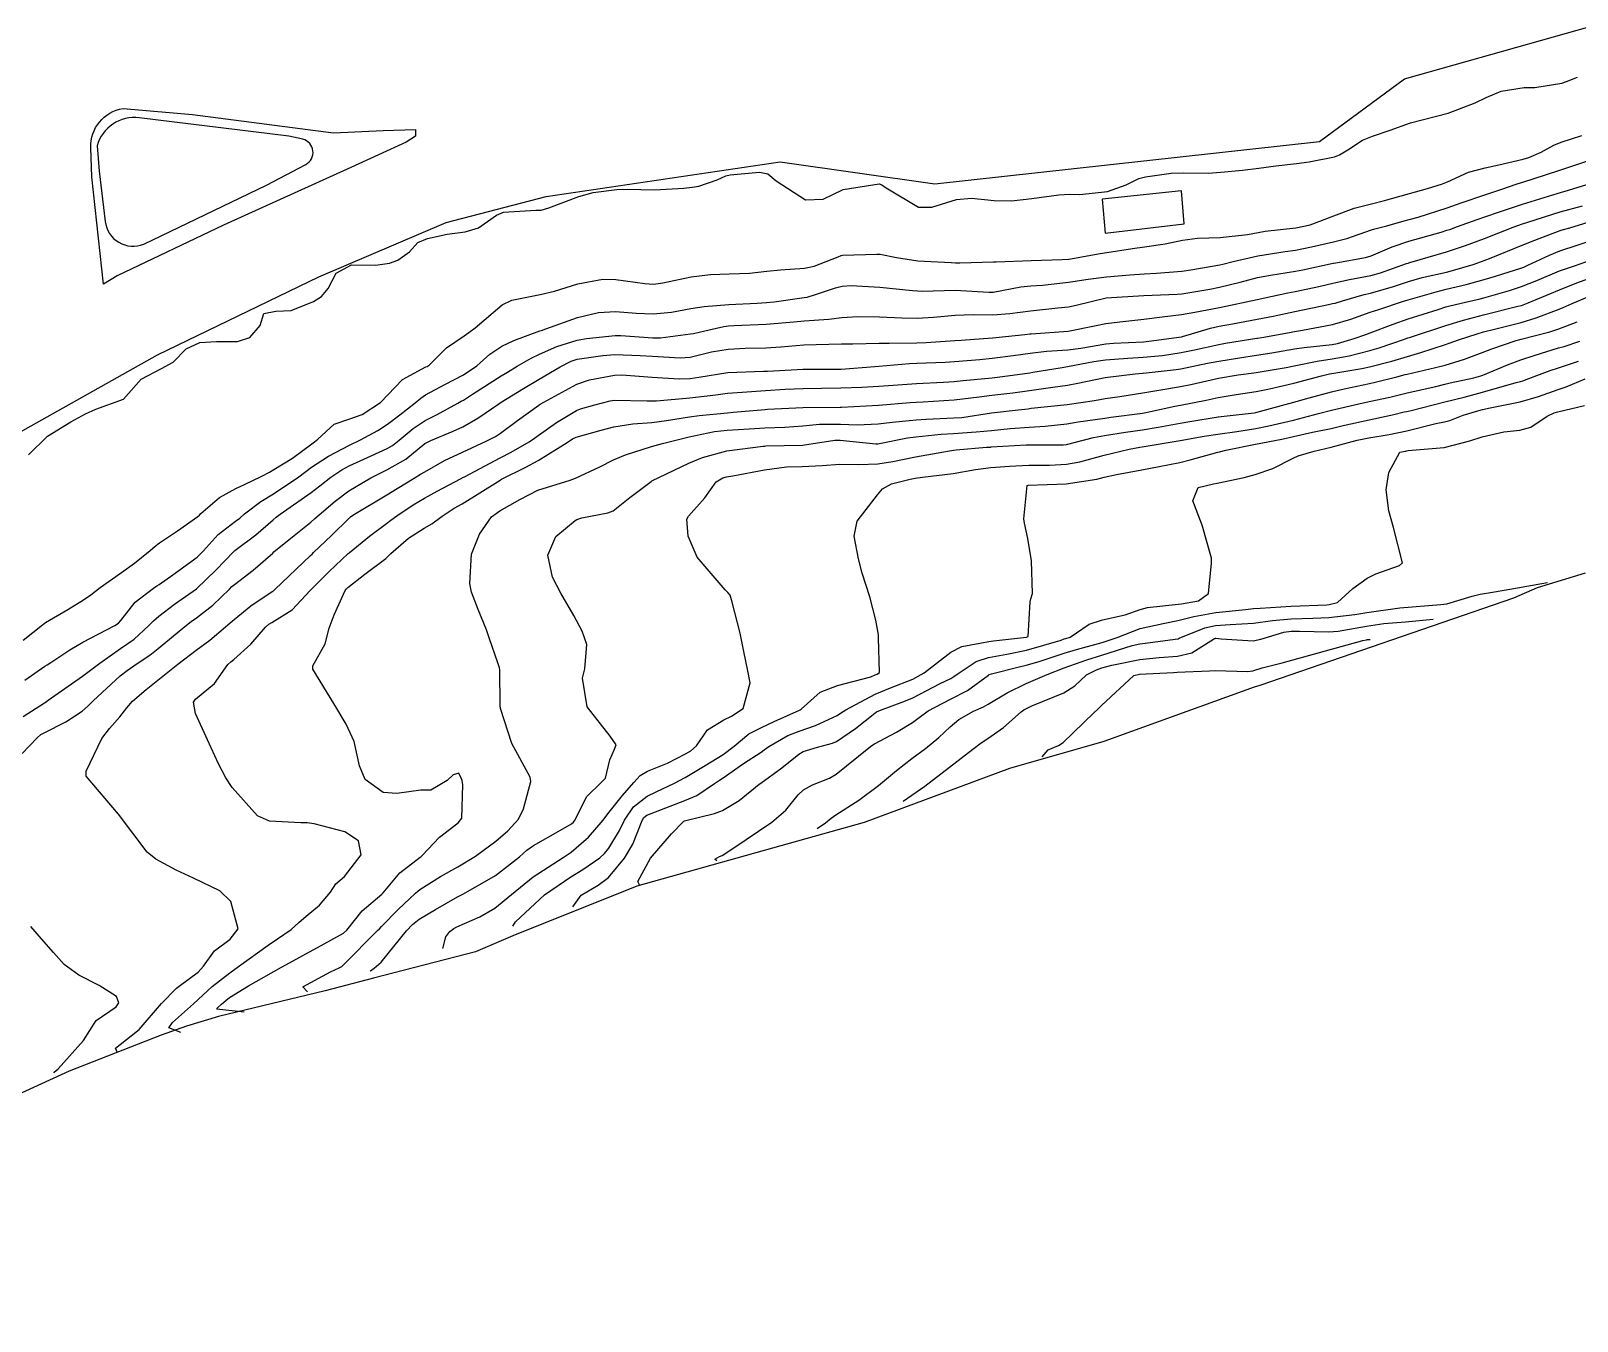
# Model space of a CAD drawing. Header units: metres. Extents: x 307586 to 320046, y 7427249 to 7434250.
# Drawn here: x 315017.6 to 315099.5, y 7431841.2 to 7431909.6 of the extents above; entities that cross this region are included whole.
import ezdxf

# ---------------------------------------------------------------- set-up
doc = ezdxf.new("R2010")
doc.units = ezdxf.units.M
doc.header["$MEASUREMENT"] = 0
for name, color, linetype in [('Area', 45, 'Continuous'), ('Area Verde e Lazer', 45, 'Continuous'), ('Curvas de Nivel 1m', 11, 'Continuous'), ('Curvas de Nivel 5m', 15, 'Continuous'), ('Edificações', 30, 'Continuous'), ('Vias Primárias', 230, 'Continuous')]:
    doc.layers.add(name, color=color, linetype=linetype)

msp = doc.modelspace()

# ---------------------------------------------------------------- linework, layer by layer
at = {"layer": 'Area'}
msp.add_polyline3d([(315099.955, 7431880.818, 747.906), (315097.416, 7431880.04, 747.596), (315096.159, 7431879.497, 747.406), (315082.715, 7431874.871, 747.175), (315082.414, 7431874.771, 747.355), (315074.454, 7431871.892, 749.554), (315069.462, 7431870.467, 747.914), (315061.762, 7431867.603, 746.864), (315049.711, 7431864.237, 743.345), (315043.13, 7431861.597, 741.907), (315041.153, 7431860.745, 742.045), (315035.751, 7431859.349, 740.622), (315033.191, 7431858.681, 738.972), (315027.539, 7431857.318, 737.202), (315025.839, 7431856.808, 736.874), (315024.503, 7431856.332, 737.226), (315019.636, 7431854.426, 736.858), (315014.357, 7431852.011, 736.775)], dxfattribs=at)
at = {"layer": 'Area Verde e Lazer'}
msp.add_lwpolyline([(315031.264, 7431903.979), (315023.342, 7431904.959, 0.371175), (315021.107, 7431903.469), (315021.224, 7431902.135), (315021.538, 7431899.47, 0.493125), (315023.577, 7431898.255), (315030.089, 7431901.393), (315032.168, 7431902.49, 0.685733), (315032.011, 7431903.823)], format="xyb", close=True, dxfattribs=at)
msp.add_lwpolyline([(315031.264, 7431903.979), (315023.342, 7431904.959, 0.371175), (315021.107, 7431903.469), (315021.224, 7431902.135), (315021.538, 7431899.47, 0.493125), (315023.577, 7431898.255), (315030.089, 7431901.393), (315032.168, 7431902.49, 0.685733), (315032.011, 7431903.823)], format="xyb", close=True, dxfattribs=at)
at = {"layer": 'Curvas de Nivel 1m', "flags": 128}
for points, elevation in [([(315017.47, 7431887.103), (315018.483, 7431888.09), (315019.721, 7431888.851), (315020.501, 7431889.263), (315021.048, 7431889.518), (315022.513, 7431890.04), (315023.448, 7431891.106), (315024.529, 7431891.671), (315025.136, 7431892.011), (315025.833, 7431892.711), (315026.549, 7431893.042), (315027.431, 7431893.099), (315028.55, 7431893.102), (315029.194, 7431893.323), (315029.752, 7431893.958), (315029.937, 7431894.589), (315030.571, 7431894.712), (315031.387, 7431894.753), (315032.576, 7431895.218), (315033.005, 7431895.489), (315033.35, 7431895.912), (315033.776, 7431896.723), (315034.596, 7431897.169), (315035.859, 7431897.144), (315036.597, 7431897.255), (315037.048, 7431897.416), (315037.657, 7431897.859), (315038.11, 7431898.355), (315038.614, 7431898.566), (315039.667, 7431898.789), (315040.619, 7431898.914), (315041.311, 7431899.131), (315042.269, 7431899.805), (315042.635, 7431899.961), (315044.359, 7431900.06), (315044.636, 7431900.071), (315045.046, 7431900.183), (315046.643, 7431900.784), (315047.396, 7431900.992), (315048.647, 7431901.167), (315049.193, 7431901.179), (315050.647, 7431901.148), (315052.195, 7431901.234), (315052.649, 7431901.275), (315052.992, 7431901.334), (315053.959, 7431901.667), (315054.426, 7431901.893), (315054.657, 7431901.946), (315056.216, 7431902.08), (315056.658, 7431901.989), (315057.09, 7431901.626), (315058.643, 7431900.617), (315059.588, 7431900.656), (315060.649, 7431901.156), (315062.552, 7431901.462), (315062.652, 7431901.422), (315063.016, 7431901.19), (315064.64, 7431900.215), (315065.334, 7431900.224), (315066.644, 7431900.635), (315067.449, 7431900.698), (315068.644, 7431900.568), (315069.561, 7431900.563), (315070.645, 7431900.68), (315072.076, 7431900.877), (315072.648, 7431900.908), (315073.186, 7431900.896), (315074.649, 7431901.062), (315075.646, 7431901.405), (315076.316, 7431901.737), (315076.66, 7431901.837), (315078.017, 7431902.022), (315078.663, 7431902.035), (315079.989, 7431902.031), (315080.664, 7431902.08), (315081.809, 7431902.189), (315082.667, 7431902.285), (315083.567, 7431902.413), (315084.672, 7431902.539), (315085.333, 7431902.63), (315086.677, 7431902.89), (315086.947, 7431903), (315087.388, 7431903.263), (315088.165, 7431903.778), (315088.69, 7431903.986), (315089.63, 7431904.304), (315090.698, 7431904.69), (315092.703, 7431905.2), (315094.137, 7431905.76), (315094.716, 7431906.031), (315095.511, 7431906.378), (315096.724, 7431906.564), (315097.297, 7431906.571), (315098.728, 7431906.803), (315098.966, 7431906.891), (315099.554, 7431907.122)], 733), ([(315017.186, 7431877.27), (315018.217, 7431878.091), (315018.297, 7431878.158), (315018.365, 7431878.201), (315019.556, 7431878.898), (315020.383, 7431879.401), (315020.777, 7431879.674), (315021.278, 7431880.057), (315022.401, 7431880.863), (315023.091, 7431881.349), (315023.912, 7431882.025), (315024.178, 7431882.261), (315024.419, 7431882.433), (315025.372, 7431883.063), (315026.441, 7431883.833), (315026.527, 7431883.904), (315026.612, 7431883.988), (315027.6, 7431884.83), (315028.456, 7431885.302), (315028.91, 7431885.514), (315029.834, 7431885.956), (315030.236, 7431886.181), (315030.467, 7431886.31), (315031.461, 7431886.923), (315032.48, 7431887.678), (315032.624, 7431887.776), (315032.808, 7431887.917), (315033.679, 7431888.724), (315034.499, 7431888.995), (315035.152, 7431889.241), (315036.128, 7431889.876), (315036.517, 7431890.27), (315037.3, 7431891.087), (315038.532, 7431891.756), (315038.598, 7431891.783), (315038.696, 7431891.848), (315039.627, 7431892.759), (315040.556, 7431893.397), (315040.814, 7431893.571), (315041.143, 7431893.821), (315042.575, 7431895.04), (315043.077, 7431895.296), (315044.581, 7431895.591), (315045.35, 7431895.769), (315046.587, 7431896.155), (315047.915, 7431896.412), (315048.59, 7431896.394), (315050.133, 7431896.169), (315050.587, 7431896.139), (315051.092, 7431896.207), (315052.591, 7431896.522), (315053.604, 7431896.658), (315054.593, 7431896.698), (315055.677, 7431896.727), (315056.595, 7431896.822), (315057.315, 7431896.903), (315058.597, 7431896.997), (315059.099, 7431897.104), (315060.373, 7431897.592), (315060.533, 7431897.662), (315060.604, 7431897.682), (315062.428, 7431897.74), (315062.605, 7431897.727), (315063.471, 7431897.551), (315064.601, 7431897.385), (315066.37, 7431897.282), (315066.601, 7431897.279), (315066.832, 7431897.276), (315068.601, 7431897.328), (315068.759, 7431897.331), (315070.602, 7431897.393), (315072.254, 7431897.445), (315072.582, 7431897.462), (315072.603, 7431897.464), (315074.266, 7431897.765), (315074.609, 7431897.816), (315075.975, 7431898.037), (315076.614, 7431898.129), (315077.709, 7431898.286), (315078.62, 7431898.479), (315079.411, 7431898.577), (315080.625, 7431898.607), (315082.071, 7431898.772), (315082.629, 7431898.888), (315083.001, 7431898.944), (315084.631, 7431899.127), (315085.388, 7431899.289), (315086.638, 7431899.766), (315087.724, 7431900.178), (315088.644, 7431900.404), (315089.32, 7431900.57), (315090.65, 7431900.952), (315091.601, 7431901.216), (315092.401, 7431901.459), (315092.659, 7431901.573), (315093.784, 7431902.071), (315094.67, 7431902.304), (315095.379, 7431902.463), (315096.677, 7431902.768), (315096.975, 7431902.85), (315097.635, 7431903.14), (315098.303, 7431903.518), (315098.688, 7431903.673), (315099.781, 7431904.03)], 734), ([(315017.185, 7431873.226), (315018.321, 7431873.953), (315018.406, 7431874.005), (315018.523, 7431874.088), (315019.57, 7431874.838), (315020.336, 7431875.366), (315021.261, 7431876.056), (315022.351, 7431876.824), (315023.069, 7431877.32), (315023.836, 7431878.025), (315024.093, 7431878.296), (315024.371, 7431878.535), (315025.218, 7431879.17), (315026.368, 7431879.99), (315026.393, 7431880.008), (315027.403, 7431880.98), (315028.36, 7431881.971), (315028.387, 7431881.997), (315028.414, 7431882.019), (315029.523, 7431882.862), (315030.439, 7431883.657), (315030.596, 7431883.792), (315030.802, 7431883.945), (315032.455, 7431885.098), (315032.919, 7431885.455), (315033.499, 7431885.91), (315034.073, 7431886.298), (315034.469, 7431886.508), (315035.636, 7431887.044), (315036.478, 7431887.425), (315036.762, 7431887.585), (315037.106, 7431887.864), (315037.862, 7431888.486), (315038.499, 7431888.906), (315039.12, 7431889.228), (315040.226, 7431889.833), (315040.408, 7431889.937), (315040.515, 7431889.997), (315041, 7431890.305), (315042.528, 7431891.281), (315042.849, 7431891.477), (315043.367, 7431891.792), (315044.106, 7431892.218), (315044.543, 7431892.435), (315045.475, 7431892.84), (315046.554, 7431893.17), (315047.045, 7431893.256), (315048.558, 7431893.417), (315048.864, 7431893.421), (315050.557, 7431893.289), (315050.971, 7431893.289), (315052.56, 7431893.501), (315052.71, 7431893.529), (315053.31, 7431893.673), (315054.326, 7431893.902), (315054.566, 7431893.933), (315054.854, 7431893.943), (315056.567, 7431894.022), (315058.034, 7431894.15), (315058.569, 7431894.191), (315059.877, 7431894.29), (315060.571, 7431894.374), (315061.416, 7431894.422), (315062.571, 7431894.407), (315063.754, 7431894.365), (315064.571, 7431894.345), (315065.431, 7431894.386), (315066.573, 7431894.502), (315067.54, 7431894.533), (315068.573, 7431894.52), (315069.476, 7431894.579), (315070.576, 7431894.736), (315072.017, 7431894.888), (315072.578, 7431894.945), (315072.991, 7431895.024), (315074.583, 7431895.42), (315076.584, 7431895.538), (315078.349, 7431895.609), (315078.586, 7431895.629), (315080.065, 7431895.878), (315080.592, 7431895.987), (315081.675, 7431896.255), (315082.6, 7431896.488), (315083.291, 7431896.625), (315084.606, 7431896.827), (315085.004, 7431896.897), (315086.613, 7431897.247), (315086.629, 7431897.253), (315086.747, 7431897.269), (315088.32, 7431897.549), (315088.617, 7431897.648), (315089.736, 7431898.125), (315090.625, 7431898.413), (315092.329, 7431898.903), (315092.631, 7431898.997), (315092.785, 7431899.045), (315093.188, 7431899.194), (315094.243, 7431899.578), (315094.638, 7431899.713), (315095.469, 7431899.996), (315096.645, 7431900.388), (315098.472, 7431900.953), (315098.652, 7431901.006), (315099.081, 7431901.126), (315100.284, 7431901.489)], 736), ([(315017.13, 7431871.256), (315017.928, 7431872.094), (315018.124, 7431872.264), (315018.297, 7431872.36), (315019.45, 7431872.935), (315020.314, 7431873.503), (315020.613, 7431873.771), (315020.897, 7431874.061), (315022.336, 7431875.374), (315022.706, 7431875.67), (315023.236, 7431876.031), (315023.894, 7431876.478), (315024.351, 7431876.828), (315025.764, 7431877.999), (315026.1, 7431878.261), (315026.37, 7431878.459), (315027.234, 7431879.128), (315028.122, 7431879.973), (315028.256, 7431880.109), (315028.396, 7431880.229), (315029.381, 7431880.983), (315030.412, 7431881.89), (315030.481, 7431881.949), (315031.547, 7431882.812), (315032.437, 7431883.526), (315032.643, 7431883.715), (315032.867, 7431883.916), (315033.716, 7431884.641), (315034.456, 7431885.194), (315035.612, 7431885.883), (315036.467, 7431886.3), (315037.46, 7431886.873), (315038.481, 7431887.69), (315038.579, 7431887.752), (315038.793, 7431887.847), (315039.984, 7431888.341), (315040.494, 7431888.586), (315041.282, 7431889.038), (315042.396, 7431889.802), (315042.514, 7431889.883), (315043.701, 7431890.609), (315044.526, 7431891.1), (315045.642, 7431891.763), (315046.226, 7431892.066), (315046.539, 7431892.161), (315047.911, 7431892.368), (315048.543, 7431892.408), (315049.892, 7431892.367), (315050.542, 7431892.317), (315051.999, 7431892.23), (315052.542, 7431892.279), (315053.665, 7431892.55), (315054.549, 7431892.7), (315055.451, 7431892.745), (315056.55, 7431892.769), (315057.348, 7431892.825), (315058.553, 7431892.926), (315059.207, 7431892.95), (315060.554, 7431892.97), (315061.152, 7431892.983), (315062.555, 7431893.01), (315063.088, 7431893.021), (315064.555, 7431893.031), (315065.042, 7431893.046), (315066.558, 7431893.154), (315066.887, 7431893.178), (315068.56, 7431893.3), (315068.734, 7431893.315), (315070.269, 7431893.473), (315070.53, 7431893.504), (315070.563, 7431893.506), (315070.605, 7431893.511), (315072.565, 7431893.642), (315074.05, 7431893.943), (315074.569, 7431894.054), (315075.3, 7431894.139), (315076.572, 7431894.28), (315077.547, 7431894.407), (315078.575, 7431894.537), (315079.28, 7431894.659), (315080.579, 7431894.91), (315082.583, 7431895.32), (315084.208, 7431895.684), (315084.59, 7431895.761), (315085.856, 7431896.019), (315086.597, 7431896.195), (315087.466, 7431896.395), (315088.603, 7431896.609), (315089.11, 7431896.74), (315090.489, 7431897.231), (315090.581, 7431897.263), (315090.613, 7431897.276), (315090.675, 7431897.29), (315092.619, 7431897.855), (315093.623, 7431898.19), (315094.627, 7431898.565), (315096.15, 7431899.157), (315096.635, 7431899.335), (315096.919, 7431899.43), (315098.641, 7431899.971), (315099.826, 7431900.299)], 737), ([(315022.183, 7431855.4), (315022.081, 7431855.635), (315022.92, 7431856.302), (315023.33, 7431856.635), (315024.519, 7431858.014), (315025.311, 7431858.827), (315026.145, 7431859.433), (315026.468, 7431859.667), (315026.748, 7431859.984), (315027.335, 7431860.804), (315028.167, 7431861.427), (315028.58, 7431861.964), (315028.195, 7431863.411), (315027.62, 7431863.976), (315026.21, 7431864.656), (315025.296, 7431865.086), (315024.219, 7431865.654), (315023.754, 7431866.025), (315022.243, 7431868.04), (315020.533, 7431870.066), (315020.529, 7431870.32), (315021.359, 7431872.054), (315021.767, 7431872.582), (315022.31, 7431873.209), (315022.678, 7431873.676), (315022.984, 7431874.033), (315023.701, 7431874.655), (315024.334, 7431875.141), (315025.38, 7431876.004), (315026.35, 7431876.739), (315027.074, 7431877.264), (315027.917, 7431877.974), (315028.156, 7431878.183), (315028.369, 7431878.372), (315029.252, 7431879.089), (315030.391, 7431879.845), (315030.452, 7431879.889), (315030.52, 7431879.948), (315032.411, 7431881.758), (315032.496, 7431881.835), (315032.58, 7431881.918), (315033.526, 7431882.81), (315034.44, 7431883.724), (315034.533, 7431883.807), (315034.667, 7431883.897), (315036.454, 7431884.973), (315037.006, 7431885.316), (315037.906, 7431885.856), (315038.252, 7431886.066), (315038.466, 7431886.201), (315039.522, 7431886.79), (315040.477, 7431887.236), (315041.727, 7431887.811), (315042.221, 7431888.07), (315042.49, 7431888.246), (315043.38, 7431888.911), (315044.512, 7431889.73), (315044.54, 7431889.752), (315044.589, 7431889.779), (315046.524, 7431890.839), (315047.192, 7431891.078), (315048.529, 7431891.324), (315048.918, 7431891.337), (315050.528, 7431891.217), (315051.958, 7431891.119), (315052.527, 7431891.138), (315052.993, 7431891.211), (315054.531, 7431891.452), (315056.425, 7431891.524), (315056.532, 7431891.527), (315056.627, 7431891.534), (315058.199, 7431891.613), (315058.508, 7431891.636), (315058.533, 7431891.633), (315060.494, 7431891.63), (315060.534, 7431891.632), (315062.327, 7431891.773), (315062.536, 7431891.789), (315064.154, 7431891.928), (315064.539, 7431891.95), (315066.05, 7431892.007), (315066.541, 7431892.039), (315067.887, 7431892.152), (315068.544, 7431892.222), (315069.659, 7431892.367), (315070.548, 7431892.487), (315071.425, 7431892.582), (315072.551, 7431892.666), (315073.23, 7431892.756), (315074.556, 7431892.972), (315074.96, 7431893.011), (315076.558, 7431893.089), (315076.832, 7431893.114), (315078.563, 7431893.356), (315078.618, 7431893.369), (315080.115, 7431893.807), (315080.569, 7431893.91), (315081.277, 7431894.046), (315082.573, 7431894.293), (315083.433, 7431894.453), (315084.577, 7431894.688), (315086.369, 7431895.061), (315086.581, 7431895.108), (315086.708, 7431895.142), (315087.097, 7431895.265), (315088.256, 7431895.586), (315088.589, 7431895.671), (315089.811, 7431896.022), (315090.599, 7431896.28), (315091.332, 7431896.489), (315092.607, 7431896.784), (315092.94, 7431896.865), (315094.024, 7431897.186), (315094.461, 7431897.335), (315094.615, 7431897.389), (315094.974, 7431897.532), (315096.623, 7431898.2), (315097.297, 7431898.473), (315098.631, 7431898.98), (315098.745, 7431899.016), (315099.141, 7431899.125), (315100.638, 7431899.579)], 738), ([(315025.543, 7431856.48), (315024.903, 7431856.726), (315025.104, 7431857.002), (315026.208, 7431857.989), (315027.213, 7431858.903), (315028.148, 7431859.634), (315028.606, 7431859.963), (315030.165, 7431861.107), (315030.668, 7431861.435), (315031.384, 7431861.928), (315031.799, 7431862.305), (315032.184, 7431862.641), (315032.886, 7431863.219), (315033.476, 7431863.907), (315033.765, 7431864.347), (315034.211, 7431864.738), (315035.109, 7431865.887), (315034.966, 7431866.625), (315034.235, 7431867.112), (315032.617, 7431867.539), (315032.24, 7431867.581), (315031.899, 7431867.585), (315030.24, 7431867.679), (315029.609, 7431867.956), (315028.265, 7431869.464), (315027.927, 7431869.973), (315027.536, 7431870.722), (315026.952, 7431871.983), (315026.314, 7431873.382), (315026.208, 7431873.992), (315026.324, 7431874.146), (315027.337, 7431874.975), (315028.037, 7431875.973), (315028.19, 7431876.126), (315028.346, 7431876.238), (315029.263, 7431877.052), (315030.036, 7431877.953), (315030.202, 7431878.115), (315030.367, 7431878.213), (315031.438, 7431878.873), (315032.393, 7431879.894), (315033.41, 7431880.902), (315034.413, 7431881.863), (315034.458, 7431881.899), (315035.535, 7431882.775), (315036.437, 7431883.449), (315036.676, 7431883.631), (315036.992, 7431883.865), (315037.86, 7431884.445), (315038.452, 7431884.802), (315039.125, 7431885.174), (315040.356, 7431885.831), (315040.428, 7431885.866), (315040.463, 7431885.886), (315040.571, 7431885.936), (315042.474, 7431886.931), (315043.042, 7431887.23), (315044.005, 7431887.785), (315044.292, 7431887.975), (315044.488, 7431888.125), (315045.448, 7431888.816), (315046.508, 7431889.441), (315046.73, 7431889.527), (315047.481, 7431889.74), (315048.288, 7431889.96), (315048.516, 7431889.991), (315050.264, 7431889.964), (315050.515, 7431889.951), (315050.759, 7431889.95), (315052.517, 7431890.116), (315053.902, 7431890.283), (315054.52, 7431890.359), (315055.286, 7431890.414), (315056.522, 7431890.499), (315057.572, 7431890.57), (315058.523, 7431890.61), (315059.501, 7431890.623), (315060.523, 7431890.639), (315061.635, 7431890.684), (315062.525, 7431890.738), (315063.284, 7431890.794), (315064.526, 7431890.882), (315065.96, 7431890.951), (315066.528, 7431890.987), (315066.998, 7431891.036), (315068.53, 7431891.171), (315068.814, 7431891.203), (315070.533, 7431891.445), (315070.686, 7431891.468), (315072.25, 7431891.732), (315072.538, 7431891.779), (315073.931, 7431892.038), (315074.544, 7431892.13), (315075.733, 7431892.214), (315076.546, 7431892.268), (315077.559, 7431892.368), (315078.55, 7431892.513), (315079.26, 7431892.655), (315080.557, 7431892.95), (315080.894, 7431893.009), (315082.562, 7431893.274), (315082.603, 7431893.279), (315082.831, 7431893.317), (315084.293, 7431893.576), (315084.566, 7431893.628), (315084.977, 7431893.704), (315086.57, 7431894.01), (315087.539, 7431894.294), (315088.577, 7431894.649), (315089.024, 7431894.8), (315090.339, 7431895.232), (315090.525, 7431895.289), (315090.584, 7431895.308), (315092.061, 7431895.738), (315092.593, 7431895.868), (315093.659, 7431896.127), (315094.601, 7431896.384), (315095.209, 7431896.565), (315096.611, 7431897.013), (315096.71, 7431897.051), (315096.928, 7431897.147), (315098.074, 7431897.68), (315098.621, 7431897.902), (315099.531, 7431898.213), (315100.628, 7431898.575)], 739), ([(315032.253, 7431858.62), (315032.011, 7431858.89), (315033.481, 7431859.685), (315033.932, 7431859.902), (315034.077, 7431859.978), (315034.154, 7431860.039), (315035.972, 7431861.873), (315036.072, 7431861.974), (315036.176, 7431862.087), (315037.06, 7431862.991), (315037.981, 7431863.852), (315038.098, 7431863.957), (315038.205, 7431864.045), (315039.312, 7431864.739), (315040.217, 7431865.248), (315041.163, 7431865.816), (315042.231, 7431866.618), (315042.868, 7431867.162), (315043.441, 7431867.788), (315043.705, 7431868.332), (315044.093, 7431869.782), (315044.052, 7431870.005), (315043.087, 7431871.792), (315042.479, 7431873.64), (315042.459, 7431873.799), (315042.45, 7431875.691), (315042.43, 7431875.799), (315042.346, 7431876.06), (315041.897, 7431877.345), (315041.74, 7431877.809), (315041.296, 7431878.899), (315040.944, 7431879.822), (315040.851, 7431880.277), (315040.944, 7431881.822), (315041.364, 7431882.881), (315042.01, 7431883.806), (315042.446, 7431884.132), (315043.514, 7431884.728), (315044.457, 7431885.223), (315046.171, 7431885.754), (315046.464, 7431885.851), (315047.742, 7431886.465), (315048.474, 7431886.828), (315049.105, 7431887.095), (315050.481, 7431887.534), (315051.069, 7431887.701), (315052.192, 7431887.98), (315052.488, 7431888.044), (315053.832, 7431888.328), (315054.494, 7431888.407), (315055.663, 7431888.475), (315056.496, 7431888.521), (315057.549, 7431888.567), (315058.498, 7431888.635), (315059.388, 7431888.712), (315060.5, 7431888.722), (315061.39, 7431888.686), (315062.501, 7431888.733), (315063.231, 7431888.824), (315064.504, 7431888.955), (315065.045, 7431888.992), (315066.506, 7431889.049), (315066.931, 7431889.081), (315068.51, 7431889.312), (315068.667, 7431889.332), (315069.912, 7431889.476), (315070.445, 7431889.539), (315070.514, 7431889.547), (315070.606, 7431889.561), (315072.516, 7431889.769), (315073.963, 7431889.981), (315074.519, 7431890.073), (315075.302, 7431890.19), (315076.523, 7431890.378), (315077.375, 7431890.531), (315078.526, 7431890.715), (315079.071, 7431890.821), (315080.531, 7431891.154), (315081.574, 7431891.334), (315082.411, 7431891.445), (315082.535, 7431891.463), (315084.113, 7431891.731), (315084.541, 7431891.813), (315085.76, 7431892.066), (315086.547, 7431892.186), (315087.464, 7431892.346), (315088.553, 7431892.621), (315089.038, 7431892.763), (315090.395, 7431893.232), (315090.519, 7431893.275), (315090.564, 7431893.293), (315090.655, 7431893.32), (315092.57, 7431893.954), (315093.523, 7431894.241), (315094.576, 7431894.514), (315096.399, 7431894.97), (315096.582, 7431895.015), (315096.683, 7431895.048), (315096.939, 7431895.146), (315098.093, 7431895.633), (315098.594, 7431895.84), (315099.516, 7431896.204), (315100.605, 7431896.6)], 741), ([(315035.613, 7431859.7), (315035.589, 7431859.737), (315035.789, 7431859.875), (315036.156, 7431860.2), (315037.51, 7431861.857), (315037.829, 7431862.202), (315038.182, 7431862.481), (315039.044, 7431862.988), (315040.2, 7431863.662), (315040.312, 7431863.718), (315040.532, 7431863.825), (315042.213, 7431864.802), (315043.487, 7431865.787), (315043.878, 7431866.132), (315044.229, 7431866.384), (315045.671, 7431867.192), (315046.241, 7431867.533), (315046.361, 7431867.629), (315046.434, 7431867.748), (315047.046, 7431868.957), (315047.828, 7431869.734), (315048.053, 7431869.954), (315048.285, 7431870.931), (315048.527, 7431871.491), (315048.617, 7431871.727), (315048.3, 7431872.181), (315047.077, 7431873.742), (315046.827, 7431875.256), (315046.955, 7431875.744), (315047.061, 7431877.038), (315046.817, 7431877.745), (315046.375, 7431878.584), (315045.682, 7431879.761), (315045.236, 7431880.602), (315045.001, 7431881.771), (315045.42, 7431882.773), (315046.441, 7431883.616), (315046.526, 7431883.665), (315046.803, 7431883.746), (315048.168, 7431884.011), (315048.447, 7431884.134), (315049.346, 7431884.829), (315050.463, 7431885.684), (315050.506, 7431885.709), (315052.473, 7431886.66), (315053.195, 7431886.954), (315054.479, 7431887.299), (315056.396, 7431887.545), (315056.482, 7431887.555), (315056.549, 7431887.563), (315058.483, 7431887.61), (315060.208, 7431887.872), (315060.487, 7431887.876), (315062.371, 7431887.675), (315062.485, 7431887.682), (315064.047, 7431887.987), (315064.491, 7431888.052), (315065.83, 7431888.182), (315066.494, 7431888.225), (315067.685, 7431888.308), (315068.496, 7431888.391), (315069.493, 7431888.485), (315070.499, 7431888.559), (315071.35, 7431888.608), (315072.502, 7431888.737), (315073.101, 7431888.837), (315074.507, 7431889.044), (315074.834, 7431889.089), (315076.512, 7431889.3), (315076.587, 7431889.314), (315076.935, 7431889.386), (315078.217, 7431889.672), (315078.517, 7431889.73), (315079.876, 7431890), (315080.521, 7431890.134), (315081.472, 7431890.285), (315082.524, 7431890.452), (315083.243, 7431890.596), (315084.529, 7431890.898), (315085.995, 7431891.278), (315086.422, 7431891.384), (315086.535, 7431891.405), (315088.124, 7431891.67), (315088.541, 7431891.757), (315089.717, 7431892.067), (315090.549, 7431892.302), (315091.26, 7431892.512), (315092.559, 7431892.941), (315092.75, 7431893.008), (315093.254, 7431893.193), (315094.235, 7431893.515), (315094.567, 7431893.607), (315095.149, 7431893.752), (315096.573, 7431894.116), (315097.365, 7431894.352), (315098.58, 7431894.819), (315098.798, 7431894.911), (315099.274, 7431895.123), (315100.195, 7431895.508)], 742), ([(315039.433, 7431860.92), (315039.585, 7431861.543), (315039.791, 7431861.834), (315040.017, 7431861.99), (315040.177, 7431862.07), (315041.397, 7431862.599), (315042.192, 7431863.063), (315043.071, 7431863.791), (315044.212, 7431864.719), (315045.801, 7431865.756), (315046.226, 7431866.039), (315047.145, 7431866.83), (315047.919, 7431867.733), (315048.062, 7431867.915), (315048.249, 7431868.157), (315048.952, 7431869.034), (315049.551, 7431869.717), (315049.889, 7431870.101), (315050.279, 7431870.326), (315051.333, 7431870.744), (315052.289, 7431871.238), (315052.569, 7431871.399), (315052.868, 7431871.674), (315053.451, 7431872.523), (315054.314, 7431873.051), (315054.729, 7431873.241), (315055.344, 7431873.645), (315055.709, 7431875.012), (315055.583, 7431875.641), (315055.373, 7431876.664), (315055.177, 7431877.648), (315054.752, 7431879.29), (315054.66, 7431879.656), (315054.539, 7431879.803), (315054.396, 7431879.93), (315052.911, 7431881.675), (315052.429, 7431882.785), (315052.356, 7431883.681), (315052.445, 7431883.843), (315053.319, 7431884.807), (315053.905, 7431885.666), (315054.259, 7431885.868), (315054.466, 7431885.923), (315054.798, 7431885.987), (315056.47, 7431886.305), (315057.637, 7431886.453), (315058.472, 7431886.484), (315059.535, 7431886.536), (315060.473, 7431886.593), (315061.472, 7431886.574), (315062.473, 7431886.61), (315063.282, 7431886.745), (315064.477, 7431886.996), (315066.274, 7431887.307), (315066.481, 7431887.339), (315066.633, 7431887.357), (315068.233, 7431887.493), (315068.466, 7431887.507), (315068.483, 7431887.51), (315070.338, 7431887.618), (315070.485, 7431887.626), (315072.306, 7431887.622), (315072.486, 7431887.645), (315073.911, 7431888.006), (315074.493, 7431888.12), (315075.609, 7431888.29), (315076.498, 7431888.42), (315077.331, 7431888.555), (315078.507, 7431888.779), (315079.004, 7431888.869), (315080.51, 7431889.107), (315082.422, 7431889.321), (315082.513, 7431889.338), (315084.059, 7431889.763), (315084.519, 7431889.883), (315085.341, 7431890.108), (315086.525, 7431890.439), (315087.189, 7431890.601), (315088.529, 7431890.871), (315088.836, 7431890.941), (315089.985, 7431891.235), (315090.419, 7431891.347), (315090.535, 7431891.373), (315092.032, 7431891.716), (315092.543, 7431891.851), (315093.569, 7431892.168), (315094.553, 7431892.537), (315095.015, 7431892.715), (315096.299, 7431893.154), (315096.564, 7431893.225), (315098.083, 7431893.62), (315098.569, 7431893.774), (315099.546, 7431894.148)], 743), ([(315043.133, 7431862.11), (315043.278, 7431862.334), (315044.822, 7431863.771), (315046.213, 7431864.732), (315046.85, 7431865.11), (315047.745, 7431865.735), (315047.997, 7431865.96), (315048.228, 7431866.238), (315048.79, 7431867.172), (315049.059, 7431867.722), (315049.54, 7431868.431), (315050.262, 7431868.995), (315050.739, 7431869.23), (315051.712, 7431869.688), (315052.276, 7431869.996), (315053.332, 7431870.62), (315054.288, 7431871.213), (315054.861, 7431871.651), (315055.645, 7431872.298), (315056.308, 7431872.648), (315056.985, 7431872.951), (315058.322, 7431873.555), (315058.362, 7431873.57), (315058.42, 7431873.609), (315059.423, 7431874.508), (315060.336, 7431874.862), (315062.1, 7431875.323), (315062.342, 7431875.428), (315062.436, 7431875.465), (315062.563, 7431875.558), (315062.52, 7431877.4), (315062.509, 7431877.559), (315062.375, 7431878.338), (315062.048, 7431879.565), (315061.657, 7431880.823), (315061.448, 7431881.574), (315061.224, 7431882.785), (315061.379, 7431883.576), (315062.457, 7431884.966), (315062.731, 7431885.286), (315063.207, 7431885.553), (315064.199, 7431885.809), (315064.466, 7431885.859), (315064.847, 7431885.915), (315066.469, 7431886.11), (315067.654, 7431886.315), (315068.472, 7431886.425), (315069.459, 7431886.495), (315070.474, 7431886.548), (315071.576, 7431886.555), (315072.474, 7431886.591), (315073.189, 7431886.719), (315074.48, 7431887.08), (315075.798, 7431887.4), (315076.371, 7431887.506), (315076.485, 7431887.526), (315078.081, 7431887.79), (315078.498, 7431887.859), (315079.771, 7431888.086), (315080.501, 7431888.195), (315081.496, 7431888.328), (315082.505, 7431888.488), (315083.191, 7431888.628), (315084.509, 7431888.937), (315085.823, 7431889.28), (315086.515, 7431889.459), (315087.975, 7431889.798), (315088.52, 7431889.913), (315089.603, 7431890.158), (315090.524, 7431890.379), (315092.046, 7431890.725), (315092.529, 7431890.844), (315092.816, 7431890.911), (315094.065, 7431891.185), (315094.437, 7431891.278), (315094.535, 7431891.312), (315095.844, 7431891.86), (315096.548, 7431892.125), (315097.31, 7431892.384), (315098.557, 7431892.76), (315098.841, 7431892.845), (315099.685, 7431893.119)], 744), ([(315049.873, 7431864.26), (315049.758, 7431864.484), (315050.439, 7431865.707), (315051.546, 7431867), (315052.201, 7431867.681), (315052.229, 7431867.695), (315053.832, 7431868.081), (315054.252, 7431868.242), (315055.138, 7431868.768), (315056.187, 7431869.631), (315056.274, 7431869.696), (315057.399, 7431870.501), (315058.289, 7431871.221), (315058.529, 7431871.369), (315059.277, 7431871.6), (315060.08, 7431871.808), (315060.298, 7431871.901), (315061.303, 7431872.58), (315062.32, 7431873.394), (315062.417, 7431873.464), (315062.621, 7431873.557), (315063.859, 7431874.013), (315064.33, 7431874.21), (315065.785, 7431874.966), (315066.34, 7431875.243), (315066.514, 7431875.336), (315066.744, 7431875.506), (315067.699, 7431876.146), (315068.352, 7431876.356), (315069.31, 7431876.524), (315070.356, 7431876.744), (315072.195, 7431877.276), (315072.362, 7431877.332), (315072.444, 7431877.358), (315072.672, 7431877.437), (315073.686, 7431878.114), (315074.377, 7431878.351), (315075.594, 7431878.615), (315076.388, 7431878.902), (315076.778, 7431878.998), (315078.391, 7431879.173), (315078.569, 7431879.191), (315079.466, 7431879.359), (315080.002, 7431879.748), (315080.169, 7431881.352), (315080.154, 7431881.615), (315079.664, 7431883.358), (315079.166, 7431884.653), (315079.455, 7431885.36), (315080.264, 7431885.554), (315080.466, 7431885.586), (315081.899, 7431885.901), (315082.474, 7431886.051), (315083.411, 7431886.378), (315084.487, 7431886.914), (315084.748, 7431887.037), (315085.604, 7431887.283), (315086.495, 7431887.499), (315087.885, 7431887.871), (315088.5, 7431888.004), (315089.572, 7431888.17), (315090.504, 7431888.367), (315092.05, 7431888.748), (315092.509, 7431888.836), (315092.792, 7431888.915), (315093.493, 7431889.19), (315094.272, 7431889.426), (315094.516, 7431889.493), (315094.932, 7431889.589), (315096.52, 7431889.899), (315097.481, 7431890.182), (315098.527, 7431890.554), (315098.948, 7431890.706), (315099.97, 7431891.116)], 746), ([(315053.943, 7431865.57), (315053.834, 7431865.664), (315054.083, 7431865.802), (315054.225, 7431865.862), (315054.799, 7431866.222), (315056.858, 7431867.624), (315057.604, 7431868.265), (315058.265, 7431869.068), (315058.537, 7431869.339), (315059.021, 7431869.603), (315059.916, 7431869.954), (315060.279, 7431870.167), (315061.997, 7431871.564), (315062.163, 7431871.693), (315062.296, 7431871.777), (315063.465, 7431872.389), (315064.313, 7431872.902), (315064.673, 7431873.179), (315065.146, 7431873.528), (315066.329, 7431874.142), (315067.231, 7431874.604), (315068.342, 7431875.421), (315068.381, 7431875.451), (315068.499, 7431875.488), (315069.97, 7431875.85), (315070.348, 7431875.937), (315071.021, 7431876.131), (315072.354, 7431876.579), (315073.009, 7431876.781), (315074.36, 7431877.139), (315075.154, 7431877.408), (315076.378, 7431877.888), (315077.598, 7431878.16), (315078.382, 7431878.32), (315079.219, 7431878.527), (315080.387, 7431878.73), (315081.962, 7431878.9), (315082.389, 7431878.943), (315082.734, 7431878.972), (315084.391, 7431879.066), (315086.271, 7431879.151), (315086.392, 7431879.162), (315086.83, 7431879.266), (315087.643, 7431880.015), (315088.406, 7431880.565), (315088.869, 7431880.784), (315090.126, 7431881.233), (315090.284, 7431881.362), (315089.801, 7431883.236), (315089.563, 7431884.128), (315089.408, 7431885.241), (315089.55, 7431886.166), (315090.148, 7431887.233), (315090.433, 7431887.291), (315090.494, 7431887.304), (315090.583, 7431887.318), (315092.496, 7431887.484), (315093.848, 7431887.838), (315094.502, 7431888.056), (315095.653, 7431888.311), (315096.506, 7431888.409), (315097.083, 7431888.569), (315097.942, 7431889.136), (315098.326, 7431889.32), (315098.515, 7431889.376), (315099.93, 7431889.705)], 747), ([(315059.263, 7431867.28), (315059.713, 7431867.595), (315060.006, 7431867.833), (315060.249, 7431868.004), (315061.469, 7431868.78), (315062.51, 7431869.558), (315063.468, 7431870.361), (315064.288, 7431870.999), (315065.002, 7431871.529), (315065.715, 7431872.106), (315066.31, 7431872.667), (315066.766, 7431873.056), (315067.551, 7431873.498), (315068.078, 7431873.74), (315068.327, 7431873.879), (315069.337, 7431874.476), (315070.338, 7431874.964), (315071.447, 7431875.453), (315072.347, 7431875.81), (315073.55, 7431876.229), (315074.354, 7431876.481), (315075.952, 7431876.982), (315076.368, 7431877.078), (315076.639, 7431877.117), (315078.372, 7431877.34), (315078.396, 7431877.347), (315078.447, 7431877.369), (315079.81, 7431877.924), (315080.38, 7431878.05), (315081.143, 7431878.101), (315082.381, 7431878.17), (315083.388, 7431878.304), (315084.384, 7431878.404), (315085.536, 7431878.434), (315086.385, 7431878.467), (315087.754, 7431878.623), (315088.388, 7431878.732), (315090.147, 7431878.989), (315092.313, 7431879.161), (315092.635, 7431879.198), (315093.978, 7431879.603), (315094.398, 7431879.704), (315095.048, 7431879.819), (315096.081, 7431879.999), (315097.973, 7431880.33)], 748), ([(315063.823, 7431868.73), (315064.972, 7431869.53), (315066.283, 7431870.538), (315067.516, 7431871.498), (315067.96, 7431871.831), (315068.301, 7431872.06), (315069.146, 7431872.646), (315070.072, 7431873.473), (315070.218, 7431873.577), (315070.325, 7431873.631), (315070.643, 7431873.783), (315072.333, 7431874.477), (315072.917, 7431874.854), (315073.537, 7431875.428), (315074.064, 7431875.704), (315074.347, 7431875.796), (315074.887, 7431875.948), (315076.356, 7431876.24), (315077.382, 7431876.355), (315078.359, 7431876.427), (315079.125, 7431876.598), (315080.323, 7431877.35), (315080.356, 7431877.367), (315080.373, 7431877.37), (315080.394, 7431877.371), (315080.678, 7431877.345), (315082.372, 7431877.226), (315082.769, 7431877.316), (315083.989, 7431877.691), (315084.377, 7431877.744), (315084.831, 7431877.747), (315086.377, 7431877.715), (315086.868, 7431877.755), (315088.381, 7431878.015), (315089.287, 7431878.146), (315090.435, 7431878.25), (315091.903, 7431878.38)], 749), ([(315018.823, 7431854.33), (315018.825, 7431854.377), (315019.042, 7431854.555), (315020.39, 7431856.057), (315021.051, 7431857.113), (315022.121, 7431857.827), (315022.256, 7431858.039), (315022.128, 7431858.383), (315021.221, 7431858.964), (315020.145, 7431859.504), (315019.358, 7431860.072), (315018.796, 7431860.717), (315018.166, 7431861.438), (315017.598, 7431862.096)], 737)]:
    msp.add_lwpolyline(points, dxfattribs=dict(at, elevation=elevation))
at = {"layer": 'Curvas de Nivel 5m', "flags": 128}
for points, elevation in [([(315017.283, 7431875.151), (315018.341, 7431875.884), (315018.466, 7431875.964), (315018.659, 7431876.087), (315019.665, 7431876.762), (315020.354, 7431877.161), (315022.04, 7431878.045), (315022.238, 7431878.168), (315022.367, 7431878.317), (315023.133, 7431879.281), (315024.091, 7431880.023), (315024.274, 7431880.142), (315024.395, 7431880.227), (315025.122, 7431880.731), (315026.41, 7431881.675), (315026.578, 7431881.821), (315026.724, 7431881.987), (315027.529, 7431882.877), (315028.437, 7431883.574), (315028.663, 7431883.744), (315028.922, 7431883.965), (315029.784, 7431884.623), (315030.454, 7431885.031), (315031.792, 7431885.93), (315032.468, 7431886.432), (315033.37, 7431887.015), (315034.48, 7431887.607), (315035.06, 7431887.891), (315035.98, 7431888.388), (315036.496, 7431888.725), (315037.151, 7431889.216), (315037.959, 7431889.856), (315038.262, 7431890.106), (315038.517, 7431890.279), (315039.535, 7431890.827), (315040.528, 7431891.341), (315041.223, 7431891.82), (315041.923, 7431892.429), (315042.549, 7431892.851), (315043.188, 7431893.159), (315044.561, 7431893.664), (315044.65, 7431893.691), (315044.882, 7431893.775), (315046.569, 7431894.377), (315047.679, 7431894.632), (315048.572, 7431894.684), (315049.682, 7431894.609), (315050.571, 7431894.568), (315051.539, 7431894.662), (315052.575, 7431894.853), (315053.284, 7431894.965), (315054.577, 7431895.068), (315056.083, 7431895.142), (315056.578, 7431895.169), (315056.994, 7431895.211), (315058.581, 7431895.428), (315058.733, 7431895.457), (315059.23, 7431895.604), (315060.237, 7431895.943), (315060.587, 7431896.03), (315061.072, 7431896.067), (315062.587, 7431895.99), (315064.315, 7431895.813), (315064.585, 7431895.783), (315064.827, 7431895.778), (315066.586, 7431895.831), (315068.367, 7431895.71), (315068.585, 7431895.716), (315070.064, 7431895.999), (315070.589, 7431896.048), (315071.212, 7431896.084), (315072.591, 7431896.248), (315073.618, 7431896.404), (315074.594, 7431896.529), (315075.835, 7431896.641), (315076.596, 7431896.696), (315077.252, 7431896.728), (315078.597, 7431896.828), (315079.071, 7431896.893), (315080.61, 7431897.166), (315080.76, 7431897.199), (315081.313, 7431897.34), (315082.616, 7431897.636), (315084.057, 7431897.867), (315084.619, 7431897.951), (315085.456, 7431898.122), (315086.624, 7431898.384), (315087.327, 7431898.561), (315088.631, 7431899.014), (315088.809, 7431899.07), (315089.444, 7431899.242), (315090.377, 7431899.491), (315090.636, 7431899.561), (315091.106, 7431899.692), (315092.643, 7431900.187), (315093.39, 7431900.448), (315094.65, 7431900.881), (315095.487, 7431901.167), (315096.352, 7431901.46), (315096.659, 7431901.557), (315097.866, 7431901.937), (315098.669, 7431902.203), (315099.366, 7431902.429), (315100.68, 7431902.882)], 735), ([(315028.903, 7431857.55), (315027.448, 7431857.709), (315027.466, 7431857.759), (315027.705, 7431857.974), (315027.925, 7431858.173), (315028.128, 7431858.326), (315029.126, 7431858.943), (315030.88, 7431859.933), (315031.696, 7431860.386), (315032.16, 7431860.646), (315032.989, 7431861.088), (315034.171, 7431861.74), (315034.335, 7431861.898), (315035.15, 7431862.924), (315036.202, 7431863.81), (315036.236, 7431863.836), (315036.263, 7431863.869), (315037.146, 7431864.928), (315038.222, 7431865.766), (315038.276, 7431865.796), (315038.342, 7431865.849), (315039.249, 7431866.824), (315040.24, 7431867.584), (315040.438, 7431867.827), (315040.487, 7431869.609), (315040.447, 7431869.827), (315040.406, 7431869.96), (315040.277, 7431870.217), (315039.983, 7431870.125), (315039.651, 7431869.836), (315038.799, 7431869.311), (315038.265, 7431869.314), (315036.989, 7431869.135), (315036.263, 7431869.194), (315035.313, 7431869.884), (315035.004, 7431870.613), (315034.737, 7431871.893), (315034.307, 7431872.817), (315033.653, 7431873.907), (315032.532, 7431875.727), (315032.544, 7431875.918), (315033.193, 7431877.074), (315033.397, 7431877.91), (315033.672, 7431878.609), (315034.256, 7431879.901), (315034.312, 7431879.982), (315034.394, 7431880.055), (315035.292, 7431880.777), (315036.41, 7431881.605), (315036.548, 7431881.732), (315036.674, 7431881.867), (315037.609, 7431882.675), (315038.433, 7431883.203), (315038.852, 7431883.431), (315039.386, 7431883.841), (315040.022, 7431884.26), (315040.45, 7431884.504), (315042.331, 7431885.671), (315042.462, 7431885.752), (315042.493, 7431885.769), (315042.544, 7431885.799), (315043.819, 7431886.437), (315044.473, 7431886.8), (315046.019, 7431887.757), (315046.296, 7431887.943), (315046.487, 7431888.033), (315047.822, 7431888.408), (315048.496, 7431888.576), (315049.489, 7431888.729), (315050.499, 7431888.815), (315051.284, 7431888.915), (315052.504, 7431889.104), (315053.007, 7431889.173), (315054.508, 7431889.324), (315054.815, 7431889.349), (315056.511, 7431889.501), (315056.633, 7431889.507), (315058.513, 7431889.61), (315060.484, 7431889.62), (315060.513, 7431889.62), (315060.546, 7431889.622), (315062.515, 7431889.735), (315064.199, 7431889.861), (315064.516, 7431889.882), (315064.882, 7431889.9), (315066.518, 7431890.005), (315067.849, 7431890.168), (315068.521, 7431890.25), (315069.628, 7431890.373), (315070.523, 7431890.502), (315071.761, 7431890.687), (315072.526, 7431890.789), (315073.077, 7431890.885), (315074.531, 7431891.195), (315076.121, 7431891.396), (315076.503, 7431891.42), (315076.533, 7431891.423), (315078.297, 7431891.612), (315078.537, 7431891.65), (315079.948, 7431891.949), (315080.544, 7431892.064), (315081.646, 7431892.234), (315082.549, 7431892.374), (315083.359, 7431892.503), (315084.554, 7431892.705), (315085.064, 7431892.784), (315086.558, 7431892.946), (315086.831, 7431892.995), (315087.724, 7431893.258), (315088.341, 7431893.477), (315088.566, 7431893.562), (315089.781, 7431894.027), (315090.574, 7431894.298), (315092.18, 7431894.807), (315092.58, 7431894.934), (315092.784, 7431894.995), (315093.617, 7431895.19), (315094.397, 7431895.37), (315094.587, 7431895.421), (315095.948, 7431895.804), (315096.596, 7431896.022), (315097.403, 7431896.34), (315098.609, 7431896.842), (315098.818, 7431896.92), (315099.388, 7431897.122), (315100.291, 7431897.439)], 740), ([(315046.323, 7431863.13), (315046.761, 7431863.744), (315047.667, 7431864.277), (315048.212, 7431864.687), (315049.063, 7431865.722), (315049.49, 7431866.458), (315049.984, 7431867.713), (315050.085, 7431867.872), (315050.247, 7431867.986), (315051.469, 7431868.477), (315052.259, 7431868.771), (315052.894, 7431869.043), (315053.816, 7431869.665), (315054.086, 7431869.851), (315054.276, 7431869.976), (315055.365, 7431870.725), (315056.29, 7431871.336), (315056.462, 7431871.458), (315056.698, 7431871.626), (315057.708, 7431872.209), (315058.306, 7431872.451), (315059.173, 7431872.739), (315060.318, 7431873.277), (315060.507, 7431873.401), (315060.785, 7431873.583), (315062.331, 7431874.401), (315063.148, 7431874.739), (315064.34, 7431875.2), (315064.935, 7431875.531), (315066.354, 7431876.641), (315066.927, 7431876.934), (315068.36, 7431877.204), (315068.613, 7431877.235), (315070.363, 7431877.435), (315070.439, 7431877.469), (315070.551, 7431879.307), (315070.586, 7431879.467), (315070.675, 7431879.745), (315070.617, 7431881.467), (315070.431, 7431882.662), (315070.246, 7431883.472), (315070.224, 7431883.694), (315070.391, 7431885.471), (315070.453, 7431885.48), (315072.464, 7431885.554), (315074.079, 7431885.812), (315074.468, 7431885.909), (315075.118, 7431886.059), (315076.472, 7431886.304), (315077.386, 7431886.469), (315078.483, 7431886.695), (315079.026, 7431886.823), (315080.491, 7431887.229), (315080.58, 7431887.26), (315080.919, 7431887.344), (315082.496, 7431887.652), (315083.881, 7431887.924), (315084.501, 7431888.069), (315085.514, 7431888.296), (315086.505, 7431888.498), (315087.13, 7431888.641), (315088.51, 7431888.949), (315088.759, 7431888.999), (315089.825, 7431889.237), (315090.379, 7431889.366), (315090.515, 7431889.397), (315090.74, 7431889.451), (315092.52, 7431889.904), (315093.552, 7431890.16), (315094.525, 7431890.417), (315096.306, 7431890.928), (315096.531, 7431890.985), (315096.656, 7431891.025), (315096.972, 7431891.146), (315098.104, 7431891.57), (315098.542, 7431891.714), (315099.61, 7431892.056)], 745), ([(315071.183, 7431871.08), (315071.505, 7431871.452), (315072.055, 7431871.685), (315072.299, 7431871.841), (315073.928, 7431873.424), (315074.133, 7431873.614), (315074.327, 7431873.806), (315076.039, 7431875.395), (315076.344, 7431875.467), (315078.154, 7431875.564), (315078.346, 7431875.571), (315080.059, 7431875.641), (315080.348, 7431875.656), (315082.07, 7431875.601), (315082.348, 7431875.645), (315082.846, 7431875.81), (315083.907, 7431876.077), (315088.189, 7431877.252), (315088.373, 7431877.292), (315088.425, 7431877.301), (315088.486, 7431877.305), (315088.573, 7431877.31)], 750)]:
    msp.add_lwpolyline(points, dxfattribs=dict(at, elevation=elevation))
at = {"layer": 'Edificações'}
msp.add_lwpolyline([(315078.563, 7431901.081), (315074.367, 7431900.647), (315074.528, 7431898.847), (315078.708, 7431899.345)], close=True, dxfattribs=at)
at = {"layer": 'Vias Primárias'}
msp.add_lwpolyline([(314957.231, 7431841.174), (314986.015, 7431867.176), (314997.729, 7431876.693), (315008.605, 7431883.573), (315024.315, 7431892.397), (315032.851, 7431896.525), (315039.597, 7431899.414), (315044.903, 7431900.79), (315057.309, 7431902.63), (315065.499, 7431901.461), (315085.891, 7431903.706), (315090.387, 7431907.029), (315103.555, 7431910.734), (315122.682, 7431917.466), (315140.372, 7431925.607), (315150.687, 7431931.392)], dxfattribs=at)
msp.add_lwpolyline([(314957.231, 7431841.174), (314986.015, 7431867.176), (314997.729, 7431876.693), (315008.605, 7431883.573), (315024.315, 7431892.397), (315032.851, 7431896.525), (315039.597, 7431899.414), (315044.903, 7431900.79), (315057.309, 7431902.63), (315065.499, 7431901.461), (315085.891, 7431903.706), (315090.387, 7431907.029), (315103.555, 7431910.734), (315122.682, 7431917.466), (315140.372, 7431925.607), (315150.687, 7431931.392)], dxfattribs=at)
msp.add_lwpolyline([(315021.444, 7431896.145), (315020.832, 7431901.833), (315020.771, 7431903.369, -0.381455), (315022.484, 7431905.449), (315026.162, 7431905.142), (315033.628, 7431904.164), (315036.259, 7431904.286), (315037.973, 7431904.347), (315037.973, 7431903.98), (315037.483, 7431903.674), (315034.546, 7431902.329), (315027.809, 7431899.266), (315022.179, 7431896.575)], format="xyb", close=True, dxfattribs=at)
msp.add_lwpolyline([(315021.444, 7431896.145), (315020.832, 7431901.833), (315020.771, 7431903.369, -0.381455), (315022.484, 7431905.449), (315026.162, 7431905.142), (315033.628, 7431904.164), (315036.259, 7431904.286), (315037.973, 7431904.347), (315037.973, 7431903.98), (315037.483, 7431903.674), (315034.546, 7431902.329), (315027.809, 7431899.266), (315022.179, 7431896.575)], format="xyb", close=True, dxfattribs=at)

doc.saveas('drawing.dxf')
